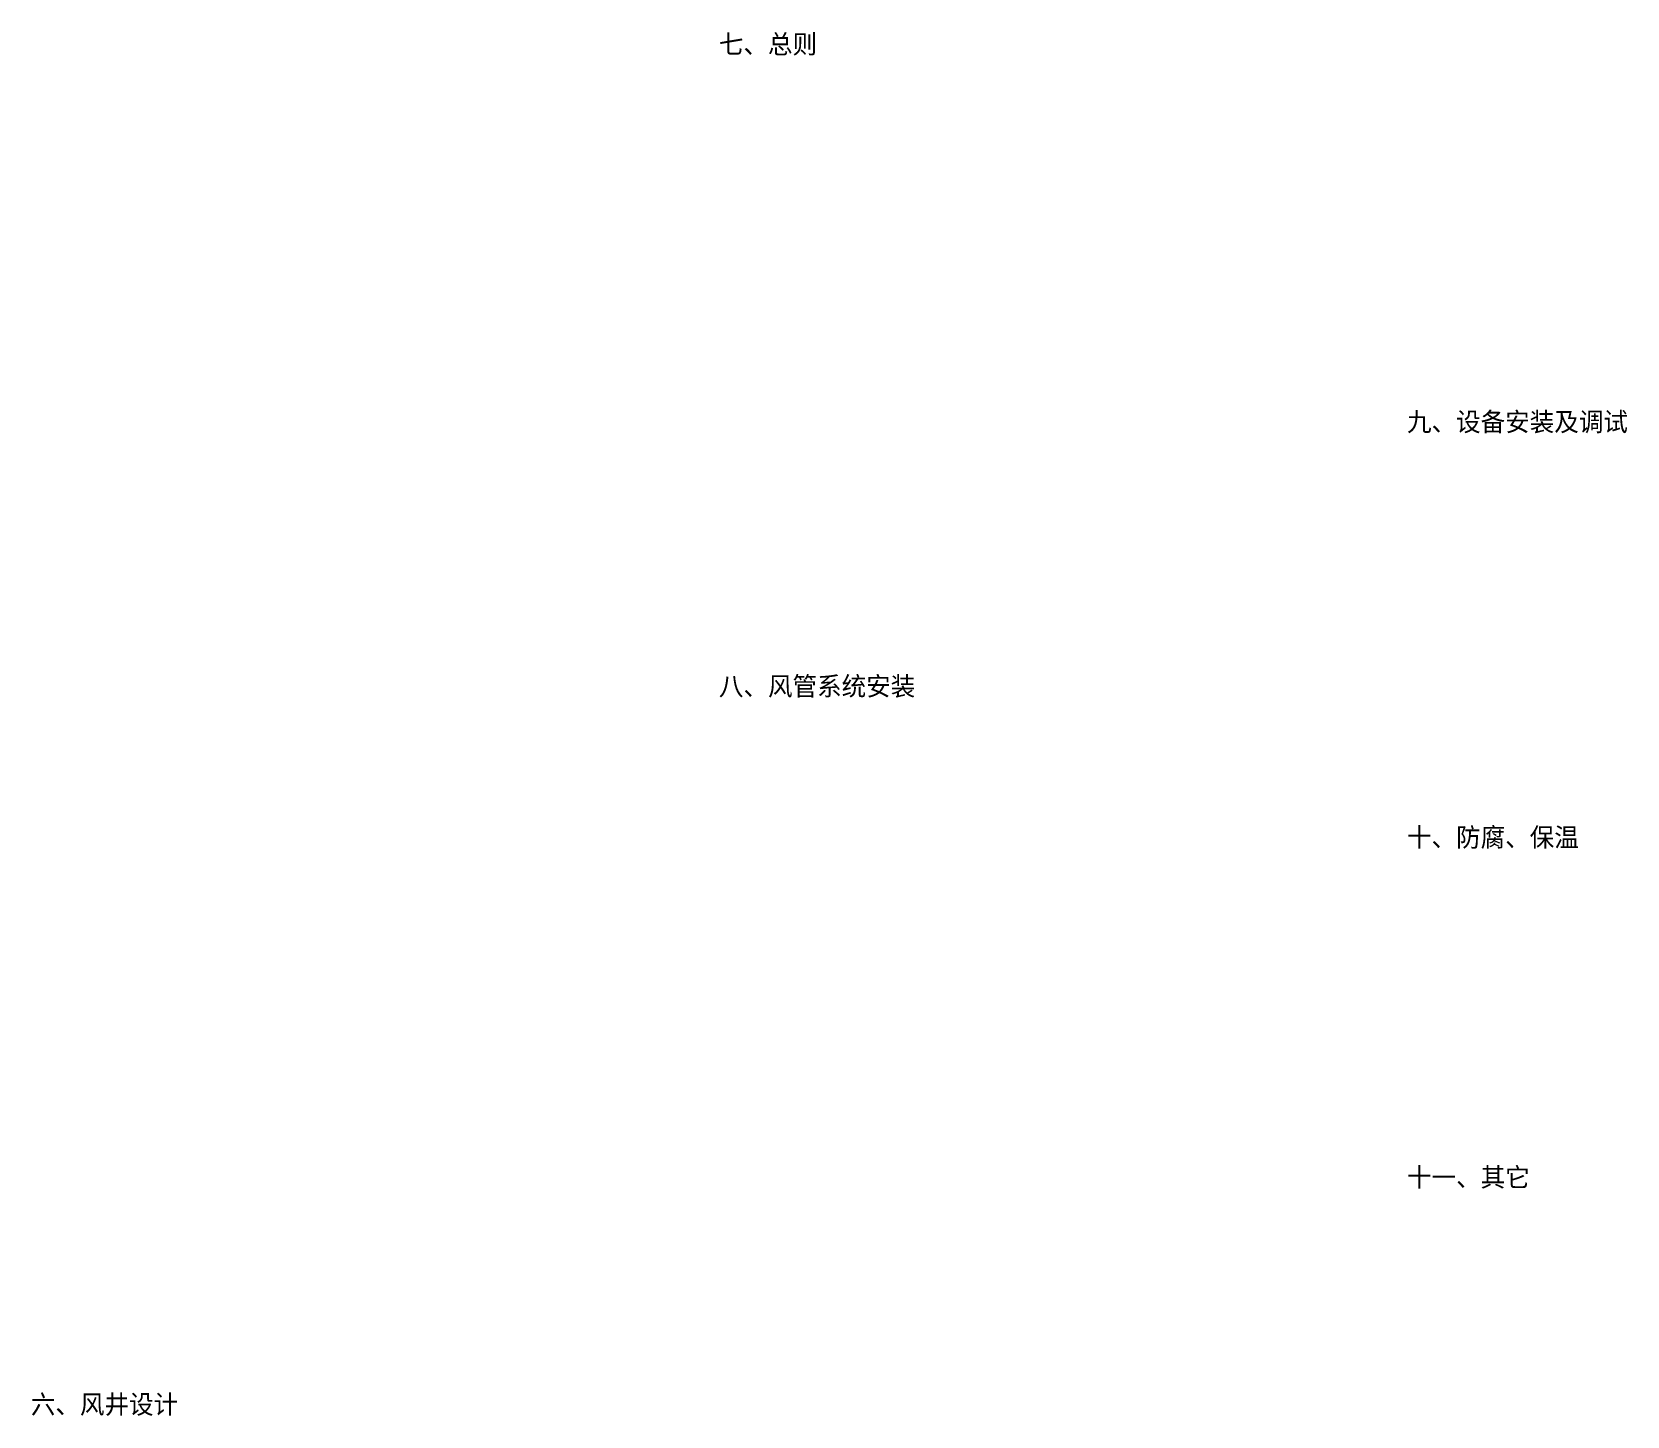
# Model space of a CAD drawing. Header units: metres. Extents: x -274459 to 1758203, y -6200 to 798002.
# Drawn here: x 834738 to 876979, y 481828 to 518475 of the extents above; entities outside this region: 3.
import ezdxf

# ---------------------------------------------------------------- set-up
doc = ezdxf.new("R2010")
doc.units = ezdxf.units.M
for name, color, linetype, true_color in [('_TCH_BOUNDARY', 7, 'Continuous', 0x0000fb), ('ACS_COM', 7, 'Continuous', 0x000004), ('ACS标注', 7, 'Continuous', 0x000004), ('建筑-首层轮廓线', 7, 'Continuous', 0x0000fb)]:
    doc.layers.add(name, color=color, linetype=linetype, true_color=true_color)

# ---------------------------------------------------------------- blocks, each defined once
blk = doc.blocks.new('A$C61936C2D')
at = {"layer": 'ACS标注', "color": 4}
for p, q in [((716163, 298703), (715502, 298703)), ((715727, 298703), (715727, 297503)), ((716663, 297503), (715502, 297503))]:
    blk.add_line(p, q, dxfattribs=at)

msp = doc.modelspace()

# ---------------------------------------------------------------- linework, layer by layer
at = {"layer": '_TCH_BOUNDARY', "color": 251}
msp.add_lwpolyline([(765024, 105760), (760400, 105760), (760400, 104710), (765024, 104710)], close=True, dxfattribs=at)
at = {"layer": '建筑-首层轮廓线', "color": 251}
msp.add_lwpolyline([(-273714, -3835), (-274007, -3701), (-274007, 29908), (-260607, 29908), (-260607, 100, -0.288723), (-269207, -6200), (-269207, -6100, -0.074594), (-272135, -5870), (-273300, -5341), (-273548, -5887), (-274459, -5473)], format="xyb", close=True, dxfattribs=at)

# ---------------------------------------------------------------- block references
msp.add_blockref('A$C61936C2D', (1041540, 499299))

# ---------------------------------------------------------------- texts
at = {"layer": 'ACS_COM', "color": 4}
for s, p in [('七、总则', (852930, 517903, 7)), ('九、设备安装及调试', (871151, 507903, 7)), ('八、风管系统安装', (852930, 500903, 7)), ('十、防腐、保温', (871151, 496903, 7)), ('十一、其它', (871151, 487903, 7)), ('六、风井设计', (834709, 481890, 7))]:
    msp.add_text(s, height=500, dxfattribs=at).set_placement(p)

doc.saveas('drawing.dxf')
